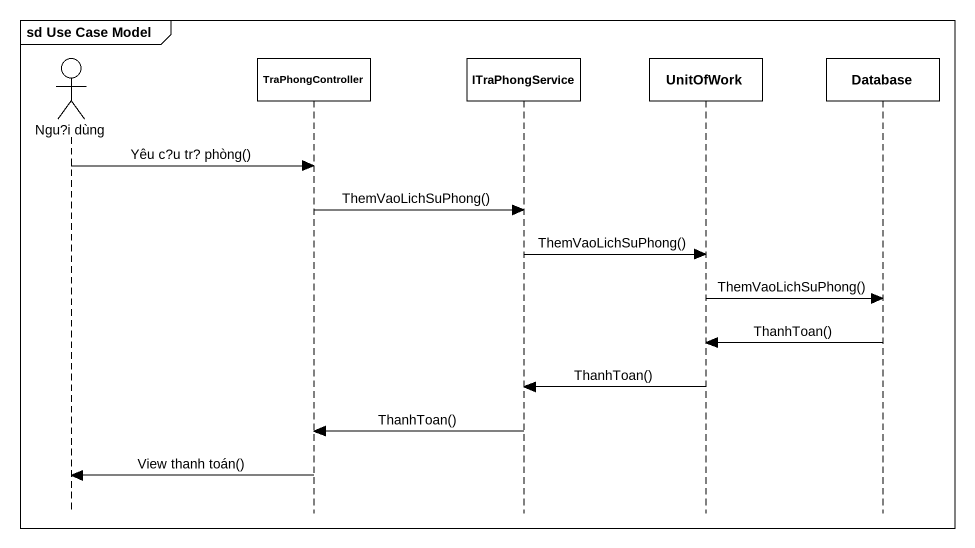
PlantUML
@startuml
mainframe sd Use Case Model
hide footbox
actor "Ngu?i dùng" as Ngu_i_dùng
participant TraPhongController
participant ITraPhongService
participant UnitOfWork
participant "Database" as Database_

Ngu_i_dùng -> TraPhongController : Yêu c?u tr? phòng()
TraPhongController -> ITraPhongService : ThemVaoLichSuPhong()
ITraPhongService -> UnitOfWork : ThemVaoLichSuPhong()
UnitOfWork -> Database_ : ThemVaoLichSuPhong()
Database_ -> UnitOfWork : ThanhToan()
UnitOfWork -> ITraPhongService : ThanhToan()
ITraPhongService -> TraPhongController : ThanhToan()
TraPhongController -> Ngu_i_dùng : View thanh toán()
@enduml
